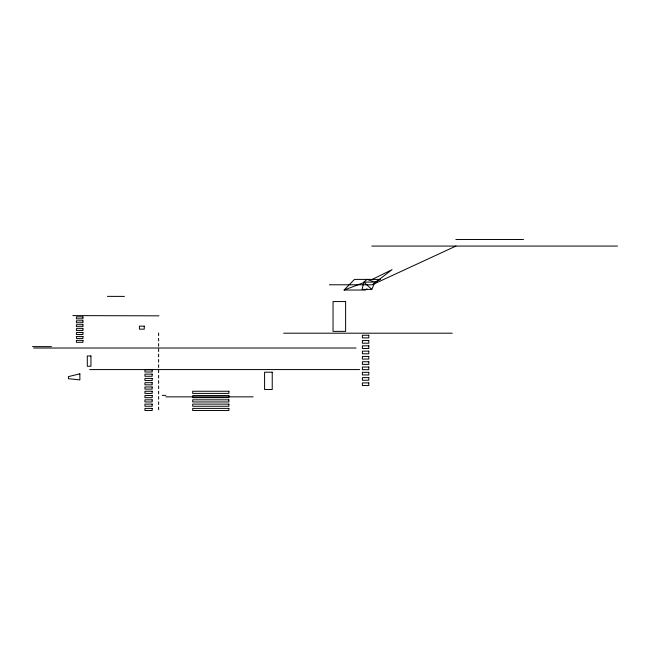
<?xml version="1.0" encoding="UTF-8"?>
<svg xmlns="http://www.w3.org/2000/svg" width="650" height="650" viewBox="0 0 650 650"><rect width="100%" height="100%" fill="white"/><g stroke="black" fill="none" stroke-linecap="round" stroke-linejoin="round"><path stroke-width="0.97" d="M371.808 289.404L363.87 282.1L374.993 282.1L367.006 279.402L363.87 282.1L362.042 289.404L371.808 289.404L374.993 282.1L380.477 279.402L354.502 279.402L344.086 290.03L365.406 290.03L366.974 288.836M373.246 284.042L392.056 269.661L372.255 279.402M455.959 246.066L372.19 284.781L329.396 284.781M344.086 290.03L364.739 282.238M455.861 239.476L523.51 239.476M371.808 246.066L617.5 246.066M283.652 333.198L452.238 333.198M32.5 346.621L51.431 346.621M33.686 348.018L356.078 348.018M89.7 369.574L359.653 369.574M162.248 395.387L165.831 395.387M165.831 396.858L253.159 396.858M107.404 296.359L124.426 296.408M72.824 315.608L158.998 315.835M158.616 333.011L158.616 335.652M158.616 338.301L158.616 340.949M158.616 343.598L158.616 346.239M158.616 348.887L158.616 351.536M158.616 354.185L158.616 356.834M158.616 359.474L158.616 362.123M158.616 364.772L158.616 367.421M158.616 370.061L158.616 372.71M158.616 375.359L158.616 378.007M158.616 380.648L158.616 383.297M158.616 385.946L158.616 388.594M158.616 391.243L158.616 393.884M158.616 396.533L158.616 399.181M158.616 401.83L158.616 404.471M158.616 407.119L158.616 409.768M79.869 373.839L68.413 376.61L68.413 378.698L79.869 379.901L79.869 373.839M345.621 301.559L333.044 301.559L333.044 331.37L345.621 331.37L345.621 301.559M82.956 316.899L76.407 316.899L76.407 318.858L82.956 318.858L82.956 316.899M82.956 320.808L76.407 320.808L76.407 322.766L82.956 322.766L82.956 320.808M82.956 324.716L76.407 324.716L76.407 326.666L82.956 326.666L82.956 324.716M144.268 326.146L139.417 326.146L139.417 329.16L144.268 329.16L144.268 326.146M82.956 328.624L76.407 328.624L76.407 330.574L82.956 330.574L82.956 328.624M82.956 332.532L76.407 332.532L76.407 334.482L82.956 334.482L82.956 332.532M368.802 335.254L362.391 335.254L362.391 337.902L368.802 337.902L368.802 335.254M82.956 336.44L76.407 336.44L76.407 338.39L82.956 338.39L82.956 336.44M82.956 340.34L76.407 340.34L76.407 342.298L82.956 342.298L82.956 340.34M368.802 340.551L362.391 340.551L362.391 343.2L368.802 343.2L368.802 340.551M368.802 345.841L362.391 345.841L362.391 348.489L368.802 348.489L368.802 345.841M368.802 351.138L362.391 351.138L362.391 353.787L368.802 353.787L368.802 351.138M90.943 355.964L87.303 355.964L87.303 366.251L90.943 366.251L90.943 355.964M368.802 356.436L362.391 356.436L362.391 359.076L368.802 359.076L368.802 356.436M368.802 361.725L362.391 361.725L362.391 364.374L368.802 364.374L368.802 361.725M368.802 367.023L362.391 367.023L362.391 369.663L368.802 369.663L368.802 367.023M152.181 369.85L144.942 369.85L144.942 371.987L152.181 371.987L152.181 369.85M272.228 372.206L264.582 372.206L264.582 389.504L272.228 389.504L272.228 372.206M368.802 372.312L362.391 372.312L362.391 374.961L368.802 374.961L368.802 372.312M152.181 374.132L144.942 374.132L144.942 376.269L152.181 376.269L152.181 374.132M368.802 377.609L362.391 377.609L362.391 380.25L368.802 380.25L368.802 377.609M152.181 378.414L144.942 378.414L144.942 380.551L152.181 380.551L152.181 378.414M152.181 382.696L144.942 382.696L144.942 384.832L152.181 384.832L152.181 382.696M368.802 382.899L362.391 382.899L362.391 385.548L368.802 385.548L368.802 382.899M152.181 386.977L144.942 386.977L144.942 389.114L152.181 389.114L152.181 386.977M152.181 391.259L144.942 391.259L144.942 393.396L152.181 393.396L152.181 391.259M228.881 391.259L192.701 391.259L192.701 393.396L228.881 393.396L228.881 391.259M152.181 395.541L144.942 395.541L144.942 397.678L152.181 397.678L152.181 395.541M228.881 395.541L192.701 395.541L192.701 397.678L228.881 397.678L228.881 395.541M152.181 399.823L144.942 399.823L144.942 401.96L152.181 401.96L152.181 399.823M228.881 399.823L192.701 399.823L192.701 401.96L228.881 401.96L228.881 399.823M152.181 404.105L144.942 404.105L144.942 406.242L152.181 406.242L152.181 404.105M228.881 404.105L192.701 404.105L192.701 406.242L228.881 406.242L228.881 404.105M152.181 408.387L144.942 408.387L144.942 410.524L152.181 410.524L152.181 408.387M228.881 408.387L192.701 408.387L192.701 410.524L228.881 410.524L228.881 408.387"/></g></svg>
